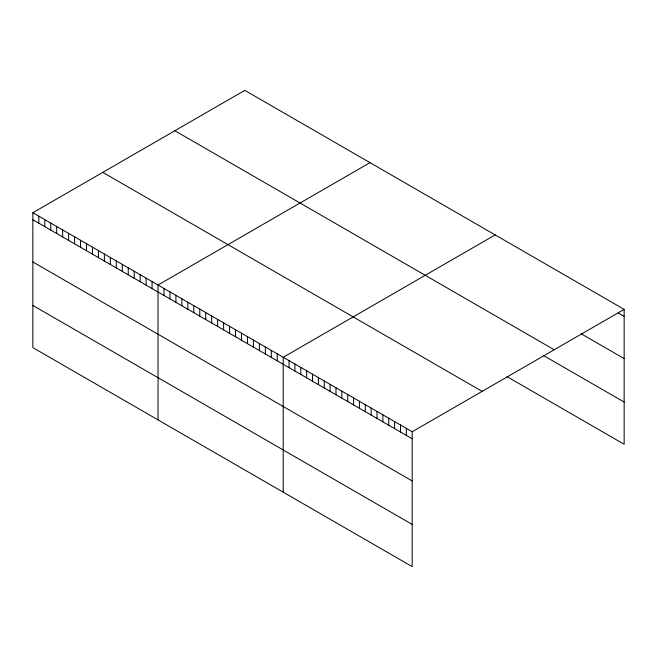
<?xml version="1.0" encoding="UTF-8"?>
<svg xmlns="http://www.w3.org/2000/svg" width="657" height="657" viewBox="0 0 657 657"><rect width="100%" height="100%" fill="white"/><g stroke="black" fill="none" stroke-linecap="round" stroke-linejoin="round"><path stroke-width="0.99" d="M32.85 212.737L412.194 431.748L412.194 566.638L32.85 347.619L32.85 212.737L244.806 90.362L624.15 309.381L624.15 444.263L506.9 376.568M369.99 162.64L158.033 285.007L158.033 419.897M495.173 234.91L283.216 357.285L283.216 492.175M412.194 431.748L624.15 309.381M618.286 313.003L624.15 316.387M581.437 333.928L624.15 358.591M174.861 130.743L554.204 349.762M543.75 355.651L624.15 402.068M102.796 172.348L482.139 391.367M32.85 219.742L412.194 438.761M32.85 261.946L412.194 480.957M32.85 305.423L412.194 524.434M406.338 428.364L406.338 435.377M400.474 424.98L400.474 431.994M394.611 421.597L394.611 428.602M388.747 418.205L388.747 425.219M382.883 414.822L382.883 421.835M377.019 411.438L377.019 418.452M371.156 408.054L371.156 415.068M365.3 404.671L365.3 411.684M359.436 401.287L359.436 408.301M353.573 397.904L353.573 404.909M347.709 394.512L347.709 401.526M341.845 391.129L341.845 398.142M335.982 387.745L335.982 394.758M330.118 384.361L330.118 391.375M324.254 380.978L324.254 387.991M318.399 377.594L318.399 384.6M312.535 374.211L312.535 381.216M306.671 370.819L306.671 377.832M300.807 367.435L300.807 374.449M294.944 364.052L294.944 371.065M289.08 360.668L289.08 367.682M277.262 353.844L277.262 360.857M271.3 350.403L271.3 357.408M265.338 346.962L265.338 353.967M259.375 343.512L259.375 350.526M253.413 340.071L253.413 347.085M247.451 336.63L247.451 343.644M241.489 333.189L241.489 340.203M235.526 329.748L235.526 336.762M229.572 326.307L229.572 333.321M223.61 322.866L223.61 329.88M217.648 319.425L217.648 326.439M211.685 315.984L211.685 322.998M205.723 312.543L205.723 319.557M199.761 309.102L199.761 316.116M193.799 305.661L193.799 312.666M187.845 302.22L187.845 309.225M181.882 298.779L181.882 305.784M175.92 295.33L175.92 302.343M169.958 291.889L169.958 298.902M163.995 288.448L163.995 295.461M152.071 281.566L152.071 288.579M146.109 278.125L146.109 285.138M140.155 274.683L140.155 281.697M134.192 271.242L134.192 278.256M128.23 267.801L128.23 274.815M122.268 264.36L122.268 271.374M116.305 260.919L116.305 267.925M110.343 257.478L110.343 264.484M104.381 254.037L104.381 261.043M98.427 250.588L98.427 257.601M92.465 247.147L92.465 254.16M86.502 243.706L86.502 250.719M80.54 240.265L80.54 247.278M74.578 236.824L74.578 243.837M68.615 233.383L68.615 240.396M62.653 229.942L62.653 236.955M56.691 226.501L56.691 233.514M50.737 223.06L50.737 230.073M44.775 219.619L44.775 226.632M38.812 216.178L38.812 223.191"/></g></svg>
